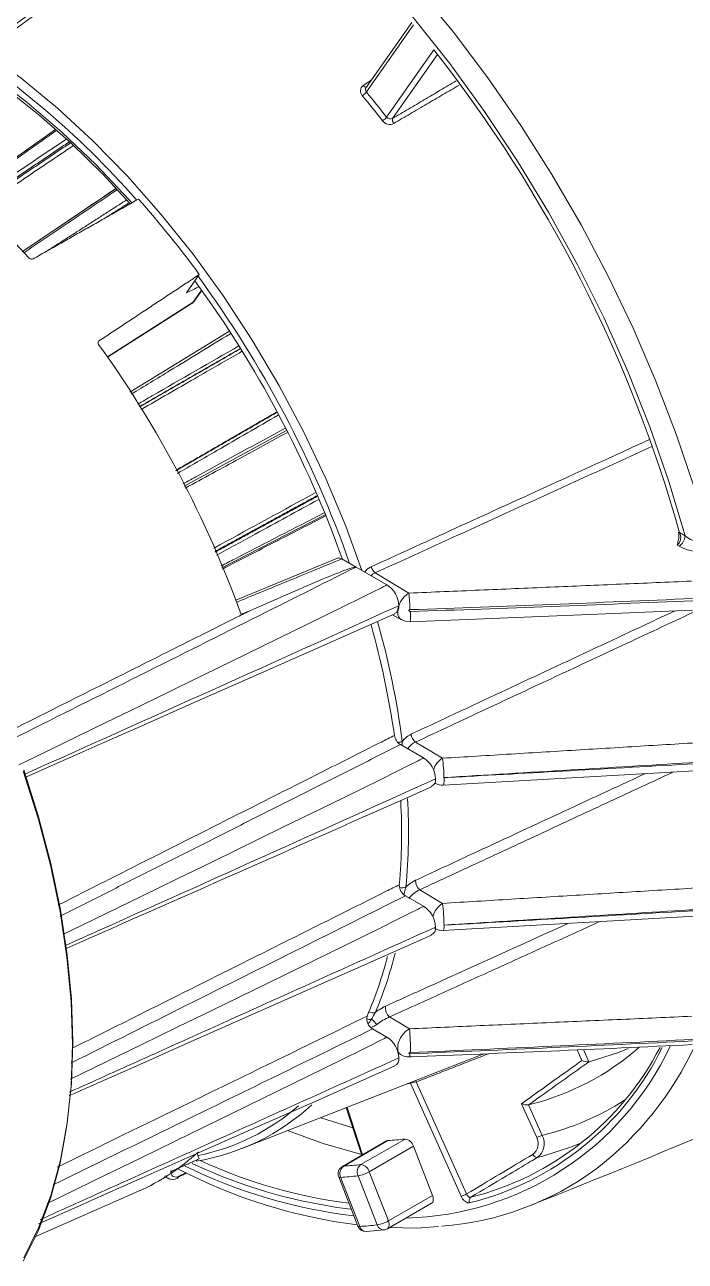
# Model space of a CAD drawing. Extents: x 8 to 113, y 2 to 87.
# Drawn here: x 14.697 to 17.022, y 3.385 to 7.741 of the extents above; entities that cross this region are included whole.
import ezdxf

# ---------------------------------------------------------------- set-up
doc = ezdxf.new("R2010")
doc.units = 0
doc.header["$MEASUREMENT"] = 0
doc.layers.add('OBJECT', color=7, linetype='CONTINUOUS')

msp = doc.modelspace()

# ---------------------------------------------------------------- linework, layer by layer
at = {"layer": 'OBJECT', "linetype": 'Continuous', "lineweight": 15}
for p, q in [((16.0593, 7.7487), (15.8985, 7.5199)), ((16.066, 7.7412), (15.8996, 7.5044)), ((15.9711, 7.4154), (16.1376, 7.6522)), ((16.1498, 7.6365), (15.9916, 7.4113)), ((14.8055, 7.3721), (14.4865, 7.1469)), ((15.0183, 7.1644), (14.6894, 6.9423)), ((15.2659, 6.7962), (15.3115, 6.8611)), ((15.3194, 6.8061), (15.2893, 6.7633)), ((15.2948, 6.7685), (15.3203, 6.8047)), ((15.2893, 6.7633), (14.9882, 6.5708)), ((14.9887, 6.5702), (15.2865, 6.7604)), ((14.9554, 6.623), (14.9583, 6.6273)), ((15.4158, 6.6602), (15.0667, 6.447)), ((15.2583, 6.1157), (15.6188, 6.3121)), ((15.3912, 5.8277), (15.7541, 6.0145)), ((17.0025, 5.9518), (17.0218, 5.9402)), ((17.0006, 5.9038), (16.9941, 5.9077)), ((15.8132, 5.8595), (15.8634, 5.8305)), ((15.8634, 5.8305), (15.9716, 5.768)), ((16.0496, 5.7388), (15.9304, 5.81)), ((15.9914, 5.6624), (16.0231, 5.645)), ((16.0193, 5.2052), (16.1006, 5.1582)), ((16.1676, 5.1571), (16.0725, 5.2139)), ((16.1706, 5.0621), (17.1398, 5.117)), ((16.0369, 4.6725), (16.1006, 4.6356)), ((16.1677, 4.6459), (16.0877, 4.6936)), ((16.1408, 4.5579), (16.1421, 4.5572)), ((16.0516, 4.204), (15.9816, 4.2457)), ((15.9218, 4.2035), (15.9716, 4.1748)), ((15.4617, 3.7821), (16.3132, 4.116)), ((16.0116, 4.1176), (16.0217, 4.1121)), ((16.6587, 4.0924), (16.6418, 4.1301)), ((16.6639, 4.1311), (16.6833, 4.088)), ((16.0547, 4.0119), (16.0395, 4.0087)), ((16.0547, 4.0119), (16.0535, 4.0142)), ((16.2334, 3.6141), (16.0547, 4.0119)), ((16.0751, 4.0166), (16.2524, 3.622)), ((15.8287, 3.926), (15.8836, 3.7584)), ((15.8315, 3.9271), (15.8862, 3.76)), ((16.4996, 3.8205), (16.4459, 3.9402)), ((16.4704, 3.9358), (16.5186, 3.8285)), ((15.9708, 3.8088), (15.8152, 3.719)), ((15.9755, 3.8101), (15.8199, 3.7203)), ((15.8805, 3.7257), (16.0361, 3.8156)), ((16.0654, 3.7899), (15.9098, 3.7001)), ((16.1326, 3.6167), (16.0654, 3.7899)), ((15.3115, 3.746), (15.3043, 3.7645)), ((16.5215, 3.7554), (16.5007, 3.7501)), ((15.1885, 3.684), (15.2062, 3.6747)), ((15.8022, 3.6821), (15.8694, 3.509)), ((15.809, 3.6807), (15.8762, 3.5076)), ((15.9374, 3.513), (15.8702, 3.6862)), ((15.9098, 3.7001), (15.977, 3.5269)), ((14.7306, 3.4696), (15.0974, 3.6318)), ((15.977, 3.5269), (16.1326, 3.6167)), ((15.9736, 3.4993), (16.1292, 3.5891)), ((15.8993, 3.4899), (15.9621, 3.4955))]:
    msp.add_line(p, q, dxfattribs=at)
at = {"layer": 'OBJECT', "linetype": 'Continuous', "lineweight": 15, "flags": 128}
for points in [[(15.2475, 8.6172), (15.3917, 8.5172), (15.5345, 8.4067), (15.6754, 8.2861), (15.8136, 8.1561), (15.9486, 8.0172), (16.0796, 7.8701), (16.2061, 7.7154), (16.3275, 7.554), (16.4432, 7.3865), (16.5527, 7.2137), (16.6555, 7.0364), (16.7511, 6.8554), (16.8391, 6.6717), (16.919, 6.486), (16.9905, 6.2991), (17.0533, 6.1121), (17.107, 5.9257)], [(17.0218, 5.9402), (16.9648, 6.1323), (16.898, 6.3248), (16.8219, 6.5169), (16.7368, 6.7075), (16.6431, 6.8956), (16.5414, 7.0803), (16.4321, 7.2607), (16.3159, 7.4357), (16.1932, 7.6045), (16.0648, 7.7663), (15.9313, 7.9202), (15.7934, 8.0655), (15.6518, 8.2013), (15.5072, 8.327), (15.3603, 8.4419), (15.212, 8.5455)], [(13.6984, 7.9034), (13.7167, 7.9028), (13.8333, 7.8915), (13.9535, 7.8675), (14.0763, 7.8308), (14.2011, 7.7817), (14.327, 7.7204), (14.4534, 7.6475), (14.5793, 7.5633), (14.7041, 7.4683), (14.8269, 7.3632), (14.9471, 7.2486), (15.0637, 7.1252), (15.0732, 7.1146)], [(13.7736, 7.8815), (13.8263, 7.8774), (13.9365, 7.8579), (14.0493, 7.8274), (14.1641, 7.7859), (14.2804, 7.7337), (14.3974, 7.6711), (14.5146, 7.5983), (14.6313, 7.5158), (14.7467, 7.4241), (14.8604, 7.3235), (14.9716, 7.2147), (15.0674, 7.1115)], [(14.7126, 6.9189), (14.5955, 7.0429), (14.475, 7.1581), (14.3517, 7.2637), (14.2265, 7.3591), (14.1001, 7.4437), (13.9732, 7.5169), (13.8468, 7.5783), (13.7215, 7.6275), (13.5983, 7.6642), (13.4777, 7.6882), (13.3607, 7.6993)], [(14.5543, 7.6473), (14.6839, 7.5529), (14.8117, 7.4477), (14.937, 7.3323), (15.0589, 7.2074), (15.1766, 7.074), (15.2895, 6.9327), (15.3968, 6.7846), (15.4978, 6.6305), (15.5918, 6.4714), (15.6784, 6.3084), (15.7569, 6.1424), (15.8269, 5.9745), (15.8835, 5.8189)], [(14.7646, 7.4451), (14.6654, 7.5257), (14.5372, 7.6191)], [(15.2865, 6.7604), (15.287, 6.7608), (15.2893, 6.7633)], [(15.2948, 6.7685), (15.2929, 6.7661), (15.2893, 6.7633)], [(15.7986, 5.8621), (15.4396, 5.7135), (15.4392, 5.7133)], [(14.6763, 5.1335), (14.7319, 5.1606), (14.9805, 5.2814), (15.1047, 5.3419), (15.2288, 5.4024), (15.4769, 5.5235), (15.6422, 5.6044), (15.7523, 5.6585), (15.8257, 5.6946), (15.8746, 5.7188), (15.9071, 5.735), (15.9288, 5.7458), (15.9432, 5.7531), (15.9528, 5.7579), (15.9592, 5.7612), (15.9634, 5.7634), (15.9662, 5.7649), (15.9681, 5.7659), (15.9693, 5.7666), (15.9701, 5.767), (15.9707, 5.7673), (15.971, 5.7676), (15.9712, 5.7677), (15.9714, 5.7678), (15.9715, 5.7679), (15.9715, 5.7679), (15.9716, 5.768), (15.9716, 5.768), (15.9716, 5.768), (15.9716, 5.768), (15.9716, 5.768), (15.9716, 5.768), (15.9716, 5.768), (15.9716, 5.768)], [(14.7035, 5.0915), (14.79, 5.1298), (14.8909, 5.1745), (14.9758, 5.2122), (15.107, 5.2703), (15.275, 5.3448), (15.4798, 5.4356), (15.7214, 5.5427), (15.9997, 5.6661)], [(16.0535, 5.6379), (16.6853, 5.6631), (17.0478, 5.6792)], [(16.0234, 5.6453), (16.0364, 5.6397), (16.0535, 5.6385)], [(14.8332, 4.5373), (14.8609, 4.5508), (15.1095, 4.6716), (15.2337, 4.7321), (15.3578, 4.7926), (15.6059, 4.9137), (15.7712, 4.9946), (15.8813, 5.0486), (15.9547, 5.0848), (16.0036, 5.109), (16.0361, 5.1252), (16.0578, 5.136), (16.0722, 5.1432), (16.0818, 5.1481), (16.0882, 5.1514), (16.0924, 5.1536), (16.0952, 5.1551), (16.0971, 5.1561), (16.0983, 5.1567), (16.0991, 5.1572), (16.0997, 5.1575), (16.1, 5.1577), (16.1003, 5.1579), (16.1004, 5.158), (16.1005, 5.1581), (16.1006, 5.1581), (16.1006, 5.1581), (16.1006, 5.1582), (16.1006, 5.1582), (16.1007, 5.1582), (16.1007, 5.1582), (16.1006, 5.1582), (16.1006, 5.1582), (16.1006, 5.1582)], [(14.6916, 3.385), (14.744, 3.4909), (14.7872, 3.6063), (14.8211, 3.7305), (14.8454, 3.8627), (14.8601, 4.0023), (14.865, 4.1483), (14.8601, 4.3), (14.8454, 4.4565), (14.8211, 4.6168), (14.7872, 4.7801), (14.744, 4.9454), (14.6916, 5.1118)], [(14.6933, 5.1164), (14.7454, 4.9507), (14.7884, 4.7861), (14.8222, 4.6235), (14.8464, 4.4638), (14.861, 4.308), (14.8659, 4.1569), (14.861, 4.0115), (14.8464, 3.8726), (14.8222, 3.7409), (14.7884, 3.6172), (14.7454, 3.5023), (14.6933, 3.3968)], [(14.8569, 4.0262), (14.8609, 4.0282), (15.1095, 4.149), (15.2337, 4.2095), (15.3578, 4.27), (15.6059, 4.3911), (15.7712, 4.472), (15.8813, 4.526), (15.9547, 4.5622), (16.0036, 4.5864), (16.0361, 4.6026), (16.0578, 4.6134), (16.0722, 4.6207), (16.0818, 4.6255), (16.0882, 4.6288), (16.0924, 4.631), (16.0952, 4.6325), (16.0971, 4.6335), (16.0983, 4.6342), (16.0991, 4.6346), (16.0997, 4.6349), (16.1, 4.6351), (16.1003, 4.6353), (16.1004, 4.6354), (16.1005, 4.6355), (16.1006, 4.6355), (16.1006, 4.6356), (16.1006, 4.6356), (16.1006, 4.6356), (16.1007, 4.6356), (16.1007, 4.6356), (16.1006, 4.6356), (16.1006, 4.6356), (16.1006, 4.6356)], [(16.1706, 4.5508), (16.2085, 4.5529), (17.1394, 4.606)], [(14.853, 3.9688), (14.8714, 3.9763), (14.9819, 4.0252), (15.0704, 4.0645), (15.1466, 4.0983), (15.2726, 4.1541), (15.4337, 4.2256), (15.6302, 4.3127), (15.8619, 4.4154), (16.1287, 4.5337)], [(14.7761, 3.5888), (14.9805, 3.6882), (15.1047, 3.7486), (15.2288, 3.8091), (15.4769, 3.9302), (15.6422, 4.0111), (15.7523, 4.0652), (15.8257, 4.1013), (15.8746, 4.1255), (15.9071, 4.1417), (15.9288, 4.1525), (15.9432, 4.1598), (15.9528, 4.1647), (15.9592, 4.1679), (15.9634, 4.1701), (15.9662, 4.1716), (15.9681, 4.1726), (15.9693, 4.1733), (15.9701, 4.1738), (15.9707, 4.1741), (15.971, 4.1743), (15.9712, 4.1744), (15.9714, 4.1745), (15.9715, 4.1746), (15.9715, 4.1747), (15.9716, 4.1747), (15.9716, 4.1747), (15.9716, 4.1747), (15.9716, 4.1748), (15.9716, 4.1748), (15.9716, 4.1748), (15.9716, 4.1748), (15.9716, 4.1748)], [(16.8215, 4.1345), (16.7876, 4.1208), (16.6836, 4.088)], [(14.745, 3.5167), (14.78, 3.5321), (14.8817, 3.5772), (14.9673, 3.6151), (15.0996, 3.6738), (15.269, 3.7489), (15.4755, 3.8405), (15.7191, 3.9484), (15.9997, 4.0729)], [(15.7388, 3.8908), (15.7801, 3.8768), (15.8519, 3.855)], [(15.8826, 3.7613), (15.7477, 3.7996), (15.6222, 3.8451)], [(15.9708, 3.8088), (15.972, 3.8094), (15.9755, 3.8101)], [(16.6599, 3.8034), (16.6221, 3.788), (16.5215, 3.7554)], [(15.8199, 3.7203), (15.8165, 3.7196), (15.8152, 3.719)], [(15.8022, 3.6821), (15.8024, 3.6819), (15.8036, 3.681), (15.8058, 3.6806), (15.809, 3.6807)], [(16.1326, 3.6167), (16.1343, 3.6114), (16.1352, 3.6063), (16.1354, 3.6014), (16.1347, 3.5971), (16.1333, 3.5934), (16.1312, 3.5906), (16.1292, 3.5891)], [(15.8465, 3.5681), (15.7951, 3.5746), (15.6713, 3.5975)], [(15.8762, 3.5076), (15.873, 3.5075), (15.8708, 3.5079), (15.8695, 3.5087), (15.8694, 3.509)], [(15.9736, 3.4993), (15.9756, 3.5008), (15.9778, 3.5036), (15.9792, 3.5073), (15.9798, 3.5116), (15.9796, 3.5164), (15.9787, 3.5216), (15.977, 3.5269)], [(15.9812, 3.5037), (16.0774, 3.5017), (16.1532, 3.5073)]]:
    msp.add_lwpolyline(points, dxfattribs=at)
at = {"layer": 'OBJECT', "linetype": 'Continuous', "lineweight": 15}
for centre, radius, start, end in [((12.2832, 4.6215), 4.9032, 15.7415, 38.1777), ((15.9025, 7.5078), 0.0239, 125.5585, 223.7825), ((15.8577, 7.5358), 0.0524, 301.7566, 323.1422), ((15.8993, 7.5342), 0.0128, 213.1561, 271.1025), ((15.9082, 7.5127), 0.0119, 142.9155, 223.9826), ((12.8463, 4.9767), 3.9638, 37.9696, 39.6195), ((12.8507, 4.9791), 3.9396, 37.9696, 39.6195), ((12.6573, 4.9787), 3.244, 41.4263, 49.4891), ((15.924, 7.4559), 0.0621, 301.4155, 319.401), ((15.9837, 7.4247), 0.0156, 216.6737, 300.6335), ((16.0107, 7.4067), 0.0196, 166.2822, 222.5743), ((15.9818, 7.4216), 0.0316, 216.3412, 297.0534), ((12.2992, 4.6586), 3.7316, 36.1736, 41.4155), ((14.7212, 6.9261), 0.0112, 220.3122, 296.4256), ((12.1919, 4.5666), 3.8466, 19.6222, 36.2174), ((12.1472, 4.5416), 3.9163, 19.4185, 36.2067), ((15.2703, 6.7857), 0.03, 302.5821, 324.8993), ((14.9637, 6.6204), 0.00874, 128.1935, 219.5065), ((11.8229, 4.3542), 3.8643, 19.7974, 35.8036), ((16.9691, 5.9353), 0.0372, 312.1532, 26.3048), ((16.9562, 5.9405), 0.0442, 337.6401, 17.3758), ((17.0022, 5.9559), 0.00412, 209.9492, 273.6394), ((16.975, 5.9432), 0.0469, 302.9818, 356.325), ((17.0773, 6.0086), 0.0881, 230.9653, 289.6788), ((16.858, 5.9456), 0.1412, 344.4311, 351.0356), ((17.0694, 6.0255), 0.1398, 240.5102, 293.1074), ((15.9598, 5.8436), 0.0447, 195.5792, 228.8097), ((15.9232, 5.6911), 0.0909, 2.1847, 57.8153), ((15.2179, 5.6622), 0.8352, 1.25, 5.2546), ((12.5014, 108.5182), 102.899, 271.977988, 272.532384), ((12.6538, 107.2138), 101.5968, 271.91841, 272.479789), ((-91.8906, 243.4172), 261.066, 294.096865, 294.413762), ((15.9892, 5.69), 0.0252, 293.5483, 10.4548), ((15.924, 5.661), 0.1316, 349.8619, 5.6713), ((12.9514, 4.7986), 3.0784, 8.1962, 15.622), ((12.9829, 4.8074), 3.0708, 7.6622, 15.7006), ((16.0443, 5.2443), 0.0464, 188.4915, 237.4467), ((16.1016, 5.2478), 0.0447, 187.7073, 229.2907), ((16.0066, 5.2603), 0.0477, 274.5361, 294.3627), ((16.0923, 5.1646), 0.0532, 111.9056, 151.4644), ((16.0522, 5.0813), 0.0909, 2.1847, 57.8153), ((16.2097, 5.0911), 0.0783, 122.492, 161.0581), ((15.655, 5.0833), 0.5179, 0.6564, 8.1948), ((-122.6849, 311.3696), 336.2791, 294.139627, 294.383092), ((-136.1911, 347.4909), 374.7837, 293.765117, 293.98019), ((16.1182, 5.0802), 0.0252, 293.548, 10.4547), ((16.1637, 5.0993), 0.0372, 234.9233, 280.6513), ((16.1195, 5.0799), 0.0542, 340.7261, 9.2647), ((13.9347, 4.8987), 2.1135, 354.6954, 3.1639), ((13.9154, 4.8947), 2.1082, 355.0147, 3.0567), ((4.8136, 33.0816), 31.7219, 291.57752, 297.31414), ((16.0604, 4.7105), 0.0447, 178.6343, 238.24), ((16.116, 4.7268), 0.0436, 179.7194, 229.5404), ((16.0258, 4.7368), 0.036, 254.9744, 291.7427), ((16.1268, 4.6058), 0.0961, 114.0096, 143.7139), ((16.0522, 4.5587), 0.0909, 2.1843, 57.8157), ((16.2116, 4.578), 0.0808, 122.8793, 165.5711), ((15.6521, 4.572), 0.5209, 359.7271, 8.1509), ((16.1182, 4.5576), 0.0252, 293.5488, 10.4539), ((16.1654, 4.5931), 0.0424, 236.9528, 277.0401), ((16.1402, 4.5639), 0.0331, 336.7371, 8.8754), ((14.7199, 4.7692), 1.2917, 336.2348, 346.0993), ((14.7182, 4.7785), 1.3188, 336.9469, 346.5059), ((16.0078, 4.2772), 0.0409, 170.6275, 230.212), ((15.9124, 4.2792), 0.0422, 253.6924, 277.9075), ((15.9416, 4.239), 0.0406, 166.3639, 240.8715), ((15.922, 4.2892), 0.0288, 242.4042, 289.6113), ((15.8703, 4.1719), 0.0812, 35.6015, 53.8204), ((16.0618, 4.0574), 0.2047, 113.0682, 127.8062), ((15.2948, 4.1318), 0.7602, 359.1328, 5.4433), ((15.9232, 4.0978), 0.0909, 2.1847, 57.8153), ((16.0156, 4.5912), 1.0541, 271.3019, 334.8215), ((12.8068, 90.8945), 86.8497, 272.141034, 272.797877), ((10.7269, 132.6614), 128.6557, 272.372528, 272.816131), ((10.3666, 137.2866), 133.2877, 272.44598, 272.874029), ((16.0151, 4.6131), 1.0338, 284.1195, 332.6753), ((16.2529, 4.8291), 0.9194, 283.7026, 311.3256), ((15.9931, 4.6389), 1.1726, 307.763, 335.0263), ((15.9892, 4.0967), 0.0252, 293.5488, 10.4547), ((16.0495, 4.1609), 0.0559, 240.4105, 283.44), ((16.0162, 4.5913), 1.0303, 283.8604, 333.92), ((16.681, 4.1456), 0.0577, 247.2703, 272.2911), ((15.3126, 7.2651), 3.3367, 282.8494, 283.2102), ((16.0975, 4.0242), 0.0236, 184.8995, 198.7454), ((15.169, 4.5219), 0.7954, 279.5062, 312.6186), ((15.1491, 4.5203), 0.7794, 281.705, 310.9944), ((16.4681, 3.9934), 0.0577, 247.2669, 272.2901), ((16.2907, 4.7652), 0.964, 283.6781, 302.5147), ((15.9108, 4.8749), 1.0668, 273.4766, 276.7422), ((16.0314, 3.7807), 0.0352, 15.1926, 82.4241), ((16.4576, 3.7993), 0.0471, 307.0046, 26.816), ((16.5415, 3.7473), 0.0843, 105.7214, 119.7685), ((16.4638, 3.7998), 0.0619, 306.5796, 27.6253), ((14.788, 4.3297), 0.7634, 293.91, 312.9515), ((16.5018, 3.7667), 0.0166, 197.5508, 266.217), ((16.0953, 5.3515), 1.852, 242.3715, 262.9396), ((16.0762, 5.3869), 1.8554, 243.9562, 263.1722), ((16.1142, 5.5186), 1.9716, 245.1825, 257.0176), ((16.0703, 5.3861), 1.8116, 245.3305, 262.6404), ((15.8302, 3.693), 0.03, 119.9973, 201.2057), ((15.8393, 3.6937), 0.0329, 125.9471, 203.143), ((15.7552, 4.7851), 1.0668, 273.4766, 276.7422), ((15.8995, 3.6997), 0.0322, 126.0933, 204.8037), ((15.8759, 3.6909), 0.0352, 15.1926, 82.4241), ((16.0856, 4.5572), 1.0516, 274.3056, 306.5056), ((15.2181, 3.7021), 0.0291, 239.1678, 302.1108), ((15.2296, 3.6845), 0.00862, 299.3509, 357.9618), ((15.7436, 4.7568), 1.0781, 273.4754, 276.7435), ((15.8528, 3.7993), 0.1145, 278.7777, 299.8913), ((16.2105, 3.6952), 0.0843, 285.7217, 299.7682), ((16.2767, 3.5983), 0.0155, 127.3348, 207.8951), ((15.8974, 3.5198), 0.03, 201.2057, 273.5966), ((15.8039, 4.6609), 1.1556, 273.5851, 276.6338), ((15.8991, 3.5136), 0.0237, 194.73, 270.3548), ((15.9199, 3.6262), 0.1145, 278.7777, 299.8913), ((15.9608, 3.5197), 0.0243, 196.0396, 273.1307), ((15.9586, 3.5253), 0.03, 276.6459, 299.9973)]:
    msp.add_arc(centre, radius, start, end, dxfattribs=at)
msp.add_ellipse((-81.3657, -48.7427), major_axis=(144.0462, 82.1193), ratio=0.023135, start_param=5.443732, end_param=5.445939, dxfattribs=at)
for points, knots in [([(15.4887, 8.3206), (15.4548, 8.2962), (15.1433, 8.0718), (14.8319, 7.8474), (14.5543, 7.6473)], [0, 0, 0, 0, 0.108701, 1, 1, 1, 1]), ([(15.8886, 7.5272), (15.8959, 7.5321), (15.9053, 7.5384), (15.9148, 7.5447), (15.9169, 7.5461)], [0, 0, 0, 0, 0.77286, 1, 1, 1, 1]), ([(14.809, 7.369), (14.7337, 7.3158), (14.6273, 7.2406), (14.5208, 7.1655), (14.4898, 7.1436)], [0, 0, 0, 0, 0.708057, 1, 1, 1, 1]), ([(14.5157, 7.1175), (14.5212, 7.1212), (14.6305, 7.1948), (14.7398, 7.2685), (14.8435, 7.3384)], [0, 0, 0, 0, 0.050502, 1, 1, 1, 1]), ([(14.8684, 7.3157), (14.8077, 7.2747), (14.6979, 7.2008), (14.5882, 7.1268), (14.5392, 7.0938)], [0, 0, 0, 0, 0.553422, 1, 1, 1, 1]), ([(14.6893, 6.9424), (14.6908, 6.9434), (14.8004, 7.0174), (14.9101, 7.0915), (15.0182, 7.1645)], [0, 0, 0, 0, 0.013933, 1, 1, 1, 1]), ([(15.0224, 7.16), (14.9505, 7.1114), (14.8409, 7.0374), (14.7314, 6.9634), (14.6937, 6.9379)], [0, 0, 0, 0, 0.655946, 1, 1, 1, 1]), ([(15.2659, 6.7962), (15.2793, 6.8029), (15.2932, 6.8099), (15.3071, 6.8168), (15.3076, 6.817)], [0, 0, 0, 0, 0.966851, 1, 1, 1, 1]), ([(15.421, 6.6527), (15.35, 6.6093), (15.2336, 6.5382), (15.1171, 6.4671), (15.0717, 6.4393)], [0, 0, 0, 0, 0.609566, 1, 1, 1, 1]), ([(15.0945, 6.4044), (15.1116, 6.4142), (15.2303, 6.4827), (15.349, 6.5511), (15.4507, 6.6097)], [0, 0, 0, 0, 0.143893, 1, 1, 1, 1]), ([(15.4617, 6.5906), (15.4059, 6.5585), (15.2875, 6.4902), (15.1692, 6.422), (15.1066, 6.3859)], [0, 0, 0, 0, 0.471385, 1, 1, 1, 1]), ([(15.5887, 6.3655), (15.5169, 6.324), (15.3988, 6.2557), (15.2807, 6.1874), (15.2344, 6.1606)], [0, 0, 0, 0, 0.607841, 1, 1, 1, 1]), ([(15.254, 6.1238), (15.2713, 6.1332), (15.3914, 6.1986), (15.5115, 6.2641), (15.6143, 6.3201)], [0, 0, 0, 0, 0.144213, 1, 1, 1, 1]), ([(15.6227, 6.3052), (15.5658, 6.2742), (15.4456, 6.2087), (15.3254, 6.1432), (15.2621, 6.1086)], [0, 0, 0, 0, 0.473174, 1, 1, 1, 1]), ([(15.9167, 5.8316), (15.93, 5.8377), (15.996, 5.8678), (16.2733, 5.9946), (16.5871, 6.1381), (16.8479, 6.2576), (16.8975, 6.2803)], [0, 0, 0, 0, 0.040384, 0.201923, 0.848077, 1, 1, 1, 1]), ([(15.3622, 5.8968), (15.3694, 5.9008), (15.4884, 5.9658), (15.6074, 6.0308), (15.7193, 6.0919)], [0, 0, 0, 0, 0.06039, 1, 1, 1, 1]), ([(15.7301, 6.0679), (15.6561, 6.0275), (15.5369, 5.9623), (15.4177, 5.8971), (15.3724, 5.8724)], [0, 0, 0, 0, 0.620564, 1, 1, 1, 1]), ([(15.3883, 5.8347), (15.4039, 5.8427), (15.5249, 5.905), (15.6458, 5.9672), (15.751, 6.0214)], [0, 0, 0, 0, 0.129573, 1, 1, 1, 1]), ([(15.7559, 6.0106), (15.6968, 5.9802), (15.5758, 5.9179), (15.4548, 5.8556), (15.3928, 5.8237)], [0, 0, 0, 0, 0.48797, 1, 1, 1, 1]), ([(15.442, 5.7066), (15.4962, 5.7289), (15.62, 5.7798), (15.7437, 5.8308), (15.8132, 5.8595)], [0, 0, 0, 0, 0.438001, 1, 1, 1, 1]), ([(15.8132, 5.8595), (15.8108, 5.8606), (15.806, 5.8627), (15.801, 5.8629), (15.7992, 5.8615), (15.799, 5.8613)], [0, 0, 0, 0, 0.464268, 0.928632, 1, 1, 1, 1]), ([(14.6501, 5.2229), (14.9329, 5.3645), (15.3373, 5.567), (15.7417, 5.7696), (15.8634, 5.8305)], [0, 0, 0, 0, 0.699038, 1, 1, 1, 1]), ([(15.8634, 5.8305), (15.8632, 5.8306), (15.8629, 5.8307), (15.862, 5.8308), (15.859, 5.8306), (15.8483, 5.8279), (15.8091, 5.8142), (15.6853, 5.7635), (15.5722, 5.7133), (15.4867, 5.6754)], [0, 0, 0, 0, 0.000975, 0.002308, 0.005825, 0.020094, 0.076658, 0.30233, 1, 1, 1, 1]), ([(15.894, 5.8128), (15.8974, 5.817), (15.9039, 5.825), (15.9125, 5.8295), (15.9167, 5.8316)], [0, 0, 0, 0, 0.510128, 1, 1, 1, 1]), ([(15.9304, 5.81), (15.9273, 5.8086), (15.922, 5.8063), (15.9183, 5.8016), (15.9168, 5.7997)], [0, 0, 0, 0, 0.593949, 1, 1, 1, 1]), ([(16.0235, 5.6456), (16.0222, 5.6461), (16.0193, 5.6471), (16.0148, 5.6524), (16.0105, 5.6611), (16.0094, 5.674), (16.0113, 5.6871), (16.0155, 5.6997), (16.0222, 5.7126), (16.032, 5.7255), (16.0419, 5.7343), (16.0482, 5.7379), (16.0497, 5.7387)], [0, 0, 0, 0, 0.050504, 0.10907, 0.24972, 0.369372, 0.475504, 0.584905, 0.683918, 0.805926, 0.954584, 1, 1, 1, 1]), ([(15.4867, 5.6754), (15.4713, 5.6677), (15.3946, 5.6293), (15.1101, 5.4866), (14.8408, 5.3517), (14.633, 5.2475)], [0, 0, 0, 0, 0.053919, 0.269596, 1, 1, 1, 1]), ([(16.053, 5.6805), (16.0528, 5.6805), (16.0522, 5.6804), (16.0513, 5.6802), (16.0504, 5.6796), (16.0498, 5.6789), (16.0495, 5.6781), (16.0496, 5.6772), (16.05, 5.6762), (16.0509, 5.6751), (16.0526, 5.6742), (16.0541, 5.674), (16.0549, 5.674)], [0, 0, 0, 0, 0.034085, 0.149321, 0.23486, 0.299651, 0.36961, 0.439602, 0.524615, 0.634617, 0.805774, 1, 1, 1, 1]), ([(16.0573, 5.2418), (16.0704, 5.248), (16.1361, 5.2787), (16.4116, 5.4075), (16.7083, 5.5463), (16.9525, 5.6605), (16.9867, 5.6765)], [0, 0, 0, 0, 0.042359, 0.211797, 0.889544, 1, 1, 1, 1]), ([(15.9984, 5.2375), (15.9831, 5.2297), (15.9066, 5.1911), (15.5853, 5.029), (15.2061, 4.8377), (14.888, 4.6772), (14.8147, 4.6401)], [0, 0, 0, 0, 0.038768, 0.193843, 0.814141, 1, 1, 1, 1]), ([(16.0263, 5.2169), (16.0298, 5.2209), (16.0391, 5.2315), (16.0504, 5.2379), (16.0573, 5.2418)], [0, 0, 0, 0, 0.381423, 1, 1, 1, 1]), ([(16.0263, 5.2169), (16.0262, 5.216), (16.0254, 5.2111), (16.0252, 5.206), (16.0251, 5.2018)], [0, 0, 0, 0, 0.176521, 1, 1, 1, 1]), ([(17.1418, 5.1475), (17.107, 5.1454), (16.9329, 5.1348), (16.6099, 5.1153), (16.3218, 5.0981), (16.1729, 5.0892)], [0, 0, 0, 0, 0.10781, 0.539052, 1, 1, 1, 1]), ([(16.173, 5.0886), (16.2078, 5.0905), (16.3819, 5.1001), (16.705, 5.118), (16.9932, 5.1342), (17.1422, 5.1426)], [0, 0, 0, 0, 0.107776, 0.53888, 1, 1, 1, 1]), ([(16.0724, 4.727), (16.0855, 4.7331), (16.1513, 4.7637), (16.4206, 4.8888), (16.6766, 5.0078), (16.8801, 5.1023)], [0, 0, 0, 0, 0.048847, 0.244237, 1, 1, 1, 1]), ([(16.1729, 5.0892), (16.1729, 5.0892), (16.1728, 5.0892), (16.1727, 5.0892), (16.1726, 5.0891), (16.1726, 5.0891), (16.1725, 5.089), (16.1725, 5.0889), (16.1725, 5.0888), (16.1725, 5.0887), (16.1726, 5.0887), (16.1728, 5.0886), (16.1729, 5.0886), (16.173, 5.0886)], [0, 0, 0, 0, 0.057277, 0.181943, 0.187715, 0.289711, 0.363796, 0.437837, 0.522122, 0.605947, 0.707201, 0.863083, 1, 1, 1, 1]), ([(16.0157, 4.7115), (16.0004, 4.7039), (15.9236, 4.6654), (15.6014, 4.5042), (15.2329, 4.3199), (14.9259, 4.1663), (14.8644, 4.1356)], [0, 0, 0, 0, 0.039994, 0.199969, 0.839871, 1, 1, 1, 1]), ([(16.0391, 4.7033), (16.043, 4.7069), (16.0535, 4.7167), (16.0651, 4.723), (16.0724, 4.727)], [0, 0, 0, 0, 0.367572, 1, 1, 1, 1]), ([(14.8609, 4.0838), (15.1311, 4.219), (15.5232, 4.4152), (15.9151, 4.6115), (16.0369, 4.6725)], [0, 0, 0, 0, 0.689411, 1, 1, 1, 1]), ([(16.0391, 4.7033), (16.0383, 4.7009), (16.035, 4.692), (16.033, 4.6822), (16.0315, 4.675)], [0, 0, 0, 0, 0.265772, 1, 1, 1, 1]), ([(16.1729, 4.569), (16.2077, 4.571), (16.3818, 4.581), (16.7048, 4.5996), (16.9929, 4.6162), (17.1418, 4.6248)], [0, 0, 0, 0, 0.107811, 0.539052, 1, 1, 1, 1]), ([(17.1422, 4.6292), (17.1074, 4.6271), (16.9333, 4.6163), (16.6102, 4.5964), (16.322, 4.5787), (16.173, 4.5695)], [0, 0, 0, 0, 0.107776, 0.53888, 1, 1, 1, 1]), ([(15.9674, 4.2839), (15.9807, 4.2899), (16.0471, 4.3199), (16.262, 4.4172), (16.4635, 4.5086), (16.6119, 4.5759)], [0, 0, 0, 0, 0.061779, 0.308894, 1, 1, 1, 1]), ([(16.1431, 4.5622), (15.8176, 4.4154), (15.4595, 4.254), (15.0691, 4.0777), (14.9713, 4.0338), (14.9001, 4.0011), (14.8605, 3.9838), (14.8538, 3.9809)], [0, 0, 0, 0, 0.757446, 0.833191, 0.908936, 0.98468, 1, 1, 1, 1]), ([(16.173, 4.5695), (16.1729, 4.5695), (16.1728, 4.5695), (16.1727, 4.5695), (16.1726, 4.5694), (16.1725, 4.5693), (16.1725, 4.5692), (16.1725, 4.5692), (16.1725, 4.5691), (16.1726, 4.569), (16.1727, 4.569), (16.1728, 4.569), (16.1729, 4.569)], [0, 0, 0, 0, 0.102411, 0.238604, 0.342539, 0.423012, 0.496268, 0.573227, 0.662891, 0.751832, 0.862413, 1, 1, 1, 1]), ([(15.9317, 4.2621), (15.936, 4.2652), (15.9478, 4.2739), (15.9598, 4.28), (15.9674, 4.2839)], [0, 0, 0, 0, 0.363911, 1, 1, 1, 1]), ([(15.9021, 4.2486), (15.6937, 4.1468), (15.3302, 3.9693), (14.9662, 3.7922), (14.811, 3.7167)], [0, 0, 0, 0, 0.573494, 1, 1, 1, 1]), ([(15.9182, 4.2374), (15.9158, 4.2344), (15.9108, 4.2282), (15.9078, 4.2232), (15.9063, 4.2207)], [0, 0, 0, 0, 0.48774, 1, 1, 1, 1]), ([(15.9317, 4.2621), (15.93, 4.2595), (15.9248, 4.252), (15.9209, 4.2432), (15.9182, 4.2374)], [0, 0, 0, 0, 0.331601, 1, 1, 1, 1]), ([(14.797, 3.6547), (14.9629, 3.7355), (15.3381, 3.9182), (15.7128, 4.1014), (15.9218, 4.2035)], [0, 0, 0, 0, 0.442117, 1, 1, 1, 1]), ([(15.9363, 4.2191), (15.9322, 4.2165), (15.9259, 4.2125), (15.9209, 4.21), (15.9192, 4.2092)], [0, 0, 0, 0, 0.66805, 1, 1, 1, 1]), ([(16.0219, 4.1124), (16.0202, 4.1134), (16.0159, 4.1158), (16.0118, 4.123), (16.0097, 4.1325), (16.01, 4.1445), (16.0137, 4.1595), (16.0199, 4.1717), (16.0281, 4.184), (16.0377, 4.1951), (16.0474, 4.2013), (16.0516, 4.204)], [0, 0, 0, 0, 0.076735, 0.190427, 0.290812, 0.390275, 0.529438, 0.672964, 0.701584, 0.869783, 1, 1, 1, 1]), ([(16.014, 4.1013), (15.6886, 3.9545), (15.3306, 3.793), (14.94, 3.6169), (14.8447, 3.5739), (14.7819, 3.5455), (14.7516, 3.5319)], [0, 0, 0, 0, 0.773381, 0.850719, 0.928057, 1, 1, 1, 1]), ([(16.0549, 4.1203), (16.0545, 4.1203), (16.0532, 4.1202), (16.0517, 4.1197), (16.0505, 4.119), (16.0498, 4.1184), (16.0496, 4.1178), (16.0496, 4.1173), (16.0499, 4.1168), (16.0505, 4.1164), (16.0515, 4.1161), (16.0523, 4.1161), (16.0528, 4.116)], [0, 0, 0, 0, 0.111785, 0.308297, 0.405349, 0.512713, 0.582925, 0.649594, 0.723389, 0.79642, 0.884276, 1, 1, 1, 1]), ([(16.0528, 4.116), (16.0526, 4.1132), (16.0524, 4.1075), (16.0519, 4.1045), (16.0515, 4.1053), (16.0515, 4.1054)], [0, 0, 0, 0, 0.47154, 0.943066, 1, 1, 1, 1]), ([(16.4459, 3.9402), (16.4844, 3.9677), (16.5553, 4.0185), (16.6263, 4.0692), (16.6587, 4.0924)], [0, 0, 0, 0, 0.542874, 1, 1, 1, 1]), ([(16.6836, 4.088), (16.6768, 4.0831), (16.6426, 4.0587), (16.5716, 4.008), (16.5075, 3.9621), (16.4707, 3.9358)], [0, 0, 0, 0, 0.096371, 0.481851, 1, 1, 1, 1]), ([(16.5007, 3.7501), (16.4935, 3.7458), (16.4578, 3.7245), (16.38, 3.6779), (16.3093, 3.6357), (16.2673, 3.6106)], [0, 0, 0, 0, 0.091892, 0.459457, 1, 1, 1, 1]), ([(15.2108, 3.7041), (15.2111, 3.7002), (15.2116, 3.6924), (15.2169, 3.6847), (15.2248, 3.6811), (15.2325, 3.6819), (15.2371, 3.6837), (15.2382, 3.6842)], [0, 0, 0, 0, 0.23285, 0.465707, 0.698166, 0.929863, 1, 1, 1, 1]), ([(15.2033, 3.6772), (15.2017, 3.6777), (15.1971, 3.6793), (15.1948, 3.6843), (15.1933, 3.6876)], [0, 0, 0, 0, 0.338798, 1, 1, 1, 1]), ([(16.2673, 3.6106), (16.2672, 3.6105), (16.2665, 3.6104), (16.2648, 3.6103), (16.2618, 3.6111), (16.2581, 3.6136), (16.2548, 3.6174), (16.2532, 3.6204), (16.2524, 3.622)], [0, 0, 0, 0, 0.026883, 0.13478, 0.348844, 0.562809, 0.776676, 1, 1, 1, 1]), ([(16.2334, 3.6141), (16.2334, 3.6139), (16.2349, 3.6108), (16.2384, 3.6047), (16.245, 3.5974), (16.2522, 3.5923), (16.2581, 3.5906), (16.2615, 3.5907), (16.2628, 3.591), (16.263, 3.591)], [0, 0, 0, 0, 0.009589, 0.223461, 0.437353, 0.651326, 0.865324, 0.973141, 1, 1, 1, 1])]:
    msp.add_open_spline(points, degree=3, knots=knots, dxfattribs=at)
for points in [[(14.55, 7.6606), (14.8962, 7.91)], [(15.9916, 7.4113), (16.2162, 7.5431)], [(16.2266, 7.5286), (15.9962, 7.3934)], [(14.8542, 7.329), (14.5256, 7.1075)], [(14.5293, 7.1037), (14.8583, 7.3254)], [(14.7262, 6.9161), (15.0977, 7.1271)], [(14.774, 6.9433), (15.0557, 7.1241)], [(15.0648, 7.1143), (14.985, 7.0631)], [(15.3115, 6.8611), (14.9583, 6.6273)], [(15.4562, 6.6005), (15.1004, 6.3954)], [(15.1008, 6.3948), (15.4565, 6.5999)], [(15.2288, 6.1713), (15.5828, 6.376)], [(15.2294, 6.1701), (15.5834, 6.3748)], [(16.9065, 6.2561), (15.9304, 5.81)], [(15.7242, 6.081), (15.3668, 5.8857)], [(15.3677, 5.8836), (15.7252, 6.0789)], [(15.9304, 5.81), (15.9304, 5.81)], [(16.0496, 5.7388), (17.0439, 5.781)], [(16.0497, 5.7387), (16.0496, 5.7388)], [(15.4867, 5.6754), (15.4588, 5.663)], [(17.0638, 5.6775), (16.0725, 5.2139)], [(14.8217, 4.6008), (16.0193, 5.2052)], [(16.1676, 5.1571), (17.1365, 5.2162)], [(16.9786, 5.1079), (16.0877, 4.6936)], [(16.1677, 4.6459), (17.1369, 4.7047)], [(16.7227, 4.5822), (15.9816, 4.2457)], [(16.0516, 4.204), (17.0455, 4.2481)], [(16.3321, 4.1168), (16.0751, 4.0166)], [(16.6833, 4.088), (16.6836, 4.088)], [(16.4707, 3.9358), (16.4704, 3.9358)], [(15.2099, 3.7002), (15.3115, 3.746)], [(15.267, 3.6957), (15.2377, 3.6823)], [(15.2382, 3.6842), (15.2653, 3.6965)]]:
    msp.add_open_spline(points, degree=1, dxfattribs=at)

doc.saveas('drawing.dxf')
